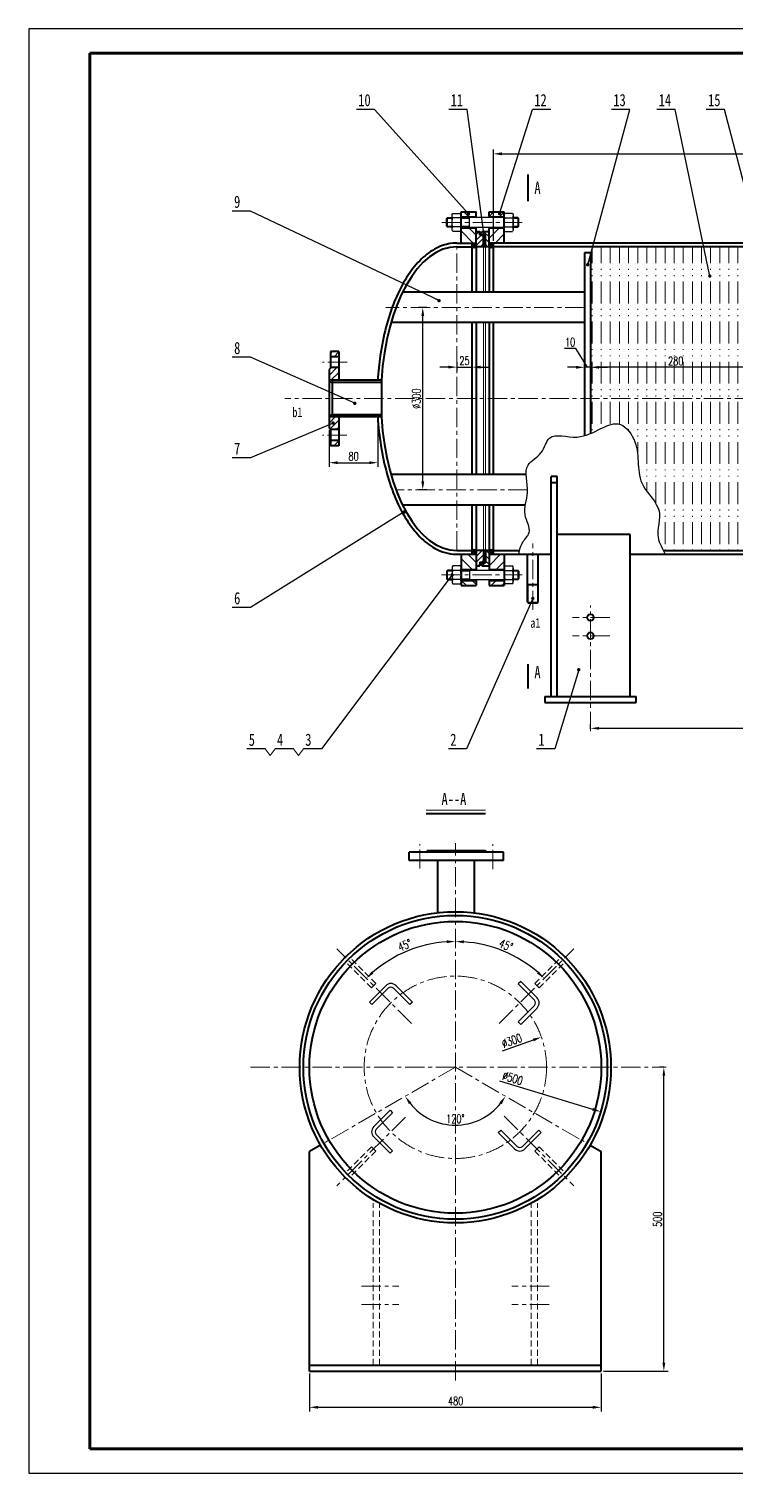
# Model space of a CAD drawing. Header units: millimetres. Extents: x 230 to 3594, y 464 to 2840.
# Drawn here: x 230 to 1390, y 464 to 2840 of the extents above; entities that cross this region are included whole.
import ezdxf
from ezdxf.enums import TextEntityAlignment as Align

# ---------------------------------------------------------------- set-up
doc = ezdxf.new("R2010")
doc.units = ezdxf.units.MM
doc.linetypes.add('CENTER', pattern=[50.8, 31.75, -6.35, 6.35, -6.35])
doc.linetypes.add('DASHED', pattern=[19.05, 12.7, -6.35])
for name, color, linetype, lineweight in [('center', 1, 'CENTER', 15), ('dash', 5, 'DASHED', 13), ('dimension', 2, 'Continuous', 15), ('fill', 4, 'Continuous', 13), ('Text', 2, 'Continuous', 15), ('thin', 3, 'Continuous', 15), ('wide', 7, 'Continuous', 40)]:
    doc.layers.add(name, color=color, linetype=linetype, lineweight=lineweight)
doc.styles.add('L-1', font='SimSun.ttf', dxfattribs={"width": 0.75})
doc.styles.get("Standard").update_dxf_attribs({"font": 'txt.shx', "width": 0.7})
doc.dimstyles.new('ISO-25', dxfattribs={"dimscale": 5.6, "dimtxt": 2.5, "dimasz": 2.5, "dimexe": 1.25, "dimexo": 0.625, "dimtad": 1, "dimdec": 3, "dimdsep": 46, "dimtxsty": 'Standard', "dimcen": 2.5, "dimazin": 2, "dimtfac": 1, "dimtdec": 3, "dimtmove": 0, "dimatfit": 3, "dimfxl": 0, "dimarcsym": 0})

# ---------------------------------------------------------------- blocks, each defined once
blk = doc.blocks.new('*D1')
at = {"layer": 'Defpoints', "color": 0}
for p in [(2093.9, 2634.3), (993.9, 2487.5), (2093.9, 2487.5)]:
    blk.add_point(p, dxfattribs=at)
at = {"layer": 'dimension', "color": 0, "lineweight": -2}
for p, q in [((993.9, 2491), (993.9, 2641.3)), ((2093.9, 2491), (2093.9, 2641.3)), ((1007.9, 2634.3), (2079.9, 2634.3))]:
    blk.add_line(p, q, dxfattribs=at)
at = {"layer": 'dimension', "color": 0}
for points in [[(1007.9, 2636.7), (1007.9, 2632), (993.9, 2634.3)], [(2079.9, 2636.7), (2079.9, 2632), (2093.9, 2634.3)]]:
    blk.add_solid(points, dxfattribs=at)
at = {"layer": 'dimension', "color": 0, "insert": (1508.7, 2644.8), "char_height": 14, "attachment_point": 5}
blk.add_mtext('1100', dxfattribs=at)
blk = doc.blocks.new('head')
at = {"layer": 'center'}
blk.add_line((250, 25), (-250, 25), dxfattribs=at)
at = {"layer": 'wide'}
for p, q in [((-256, 25), (-256, 0)), ((-250, 25), (-250, 0)), ((250, 25), (250, 0)), ((256, 25), (256, 0)), ((-175, 0), (-256, 0)), ((125, 0), (-125, 0)), ((256, 0), (175, 0))]:
    blk.add_line(p, q, dxfattribs=at)
at = {"layer": 'wide', "extrusion": (0, 0, -1)}
for start_param, end_param in [(0, 1.449902), (1.691691, 3.141593)]:
    blk.add_ellipse((0, 25), major_axis=(-250, 0), ratio=0.5, start_param=start_param, end_param=end_param, dxfattribs=at)
at = {"layer": 'wide'}
for points, knots in [([(-256, 25), (-256, 29.6), (-255.5, 34.1), (-253.7, 43.1), (-252.4, 47.6), (-248.8, 56.4), (-246.6, 60.7), (-238.8, 73.4), (-232.1, 81.4), (-215.7, 96.5), (-206, 103.6), (-184.3, 116.7), (-172.2, 122.6), (-146.1, 133.2), (-132, 137.8), (-102.3, 145.5), (-86.7, 148.6), (-57.4, 152.9), (-43.8, 154.3), (-30.2, 155.1)], [0, 0, 0, 0, 0.099665, 0.099665, 0.199331, 0.199331, 0.298996, 0.298996, 0.496751, 0.496751, 0.694506, 0.694506, 0.89226, 0.89226, 1.090015, 1.090015, 1.28777, 1.28777, 1.45135, 1.45135, 1.45135, 1.45135]), ([(30.1, 155.1), (46.1, 154.1), (61.9, 152.4), (93.2, 147.4), (108.6, 144.1), (137.8, 135.9), (151.7, 131.1), (177.3, 120.2), (189.1, 114.1), (210.1, 100.8), (219.3, 93.5), (235, 78.1), (241.3, 70), (249.2, 55.9), (251.6, 50.2), (254.9, 38.6), (255.8, 32.7), (256, 26.2), (256, 25.6), (256, 25)], [1.690243, 1.690243, 1.690243, 1.690243, 1.881034, 1.881034, 2.078789, 2.078789, 2.276543, 2.276543, 2.474298, 2.474298, 2.672053, 2.672053, 2.869807, 2.869807, 2.999233, 2.999233, 3.128659, 3.128659, 3.141593, 3.141593, 3.141593, 3.141593])]:
    blk.add_open_spline(points, degree=3, knots=knots, dxfattribs=at)
blk = doc.blocks.new('16x95')
at = {"lineweight": 25}
for p, q in [((-93.4, 7.9), (-95, 6.3)), ((-95, 6.3), (-95, -6.5)), ((-85.8, 7.9), (-93.4, 7.9)), ((-71, 7.9), (0, 7.9)), ((-57, 7.9), (-57, -8.1)), ((14.8, 7.9), (22.4, 7.9)), ((22.4, 7.9), (24, 6.3)), ((24, 6.3), (24, -6.5)), ((-93.4, -8.1), (-95, -6.5)), ((-93.4, -8.1), (-85.8, -8.1)), ((0, -8.1), (-71, -8.1)), ((22.4, -8.1), (14.8, -8.1)), ((22.4, -8.1), (24, -6.5))]:
    blk.add_line(p, q, dxfattribs=at)
at = {"lineweight": 13}
for p, q in [((-95, 6.3), (-85.8, 6.3)), ((-93.4, -8.1), (-93.4, 7.9)), ((-71, 6.3), (-57, 6.3)), ((24, 6.3), (14.8, 6.3)), ((22.4, -8.1), (22.4, 7.9)), ((-85.8, -6.5), (-95, -6.5)), ((-57, -6.5), (-71, -6.5)), ((14.8, -6.5), (24, -6.5))]:
    blk.add_line(p, q, dxfattribs=at)
for p, q in [((-85.8, 11.1), (-85.8, -11.1)), ((-72, 7.4), (-84.8, 7.4)), ((-71, -11.1), (-71, 11.1)), ((-71, -11.1), (-71, 11.1)), ((0, -11.1), (0, 11.1)), ((1, 7.4), (13.8, 7.4)), ((14.8, 11.1), (14.8, -11.1)), ((-72, -7.4), (-84.8, -7.4)), ((1, -7.4), (13.8, -7.4))]:
    blk.add_line(p, q)
for points in [[(-72, 14.8), (-84.8, 14.8)], [(1, 14.8), (13.8, 14.8)], [(-84.8, -14.8), (-72, -14.8)], [(13.8, -14.8), (1, -14.8)]]:
    blk.add_lwpolyline(points)
for centre, radius, start, end in [((-78.6, 11.1), 7.18, 149.0201, 210.9799), ((-58.6, 0), 27.2, 164.2217, 195.7782), ((-78.2, 11.1), 7.16, 328.9298, 31.0683), ((-98.2, 0), 27.2, 344.2218, 15.7783), ((7.2, 11.1), 7.16, 148.9317, 211.0702), ((27.2, 0), 27.2, 164.2217, 195.7782), ((7.6, 11.1), 7.18, 329.0201, 30.9799), ((-12.4, 0), 27.2, 344.2218, 15.7783), ((-78.6, -11.1), 7.18, 149.0201, 210.9799), ((-78.2, -11.1), 7.18, 329.0212, 30.9788), ((7.2, -11.1), 7.18, 149.0212, 210.9788), ((7.6, -11.1), 7.18, 329.0201, 30.9799)]:
    blk.add_arc(centre, radius, start, end)
blk = doc.blocks.new('*D7')
at = {"layer": 'Defpoints', "color": 0}
for p in [(933.9, 2295.3), (958.9, 2295.3), (958.9, 2283.4)]:
    blk.add_point(p, dxfattribs=at)
at = {"layer": 'dimension', "color": 0, "lineweight": -2}
for p, q in [((919.9, 2283.4), (905.9, 2283.4)), ((933.9, 2291.8), (933.9, 2276.4)), ((933.9, 2283.4), (958.9, 2283.4)), ((958.9, 2291.8), (958.9, 2276.4)), ((972.9, 2283.4), (986.9, 2283.4))]:
    blk.add_line(p, q, dxfattribs=at)
at = {"layer": 'dimension', "color": 0}
for points in [[(919.9, 2285.8), (919.9, 2281.1), (933.9, 2283.4)], [(972.9, 2285.8), (972.9, 2281.1), (958.9, 2283.4)]]:
    blk.add_solid(points, dxfattribs=at)
at = {"layer": 'dimension', "color": 0, "insert": (946.4, 2293.9), "char_height": 14, "attachment_point": 5}
blk.add_mtext('25', dxfattribs=at)
blk = doc.blocks.new('*D9')
at = {"layer": 'Defpoints', "color": 0}
for p in [(1933.9, 1689.2), (1153.9, 1684.7), (1933.9, 1684.7)]:
    blk.add_point(p, dxfattribs=at)
at = {"layer": 'dimension', "color": 0, "lineweight": -2}
for p, q in [((1153.9, 1688.2), (1153.9, 1696.2)), ((1167.9, 1689.2), (1919.9, 1689.2)), ((1933.9, 1688.2), (1933.9, 1696.2))]:
    blk.add_line(p, q, dxfattribs=at)
at = {"layer": 'dimension', "color": 0}
for points in [[(1167.9, 1691.5), (1167.9, 1686.8), (1153.9, 1689.2)], [(1919.9, 1691.5), (1919.9, 1686.8), (1933.9, 1689.2)]]:
    blk.add_solid(points, dxfattribs=at)
at = {"layer": 'dimension', "color": 0, "insert": (1539.9, 1699.7), "char_height": 14, "attachment_point": 5}
blk.add_mtext('780', dxfattribs=at)
blk = doc.blocks.new('*D16')
at = {"layer": 'Defpoints', "color": 0}
for p in [(1153.9, 2283.1), (1153.9, 2283.1), (1433.9, 2283.1)]:
    blk.add_point(p, dxfattribs=at)
at = {"layer": 'dimension', "color": 0, "lineweight": -2}
for p, q in [((1153.9, 2286.6), (1153.9, 2290.1)), ((1419.9, 2283.1), (1167.9, 2283.1)), ((1433.9, 2286.6), (1433.9, 2290.1))]:
    blk.add_line(p, q, dxfattribs=at)
at = {"layer": 'dimension', "color": 0}
for points in [[(1167.9, 2285.4), (1167.9, 2280.8), (1153.9, 2283.1)], [(1419.9, 2285.4), (1419.9, 2280.8), (1433.9, 2283.1)]]:
    blk.add_solid(points, dxfattribs=at)
at = {"layer": 'dimension', "color": 0, "insert": (1293.9, 2293.6), "char_height": 14, "attachment_point": 5}
blk.add_mtext('280', dxfattribs=at)
blk = doc.blocks.new('*D17')
at = {"layer": 'Defpoints', "color": 0}
for p in [(1143.9, 2283.1), (1143.9, 2283.1), (1153.9, 2283.1)]:
    blk.add_point(p, dxfattribs=at)
at = {"layer": 'dimension', "color": 0, "lineweight": -2}
for p, q in [((1129.4, 2314.1), (1110.9, 2314.1)), ((1148.9, 2283.1), (1129.4, 2314.1)), ((1129.9, 2283.1), (1115.9, 2283.1)), ((1143.9, 2286.6), (1143.9, 2290.1)), ((1153.9, 2283.1), (1143.9, 2283.1)), ((1153.9, 2283.1), (1143.9, 2283.1)), ((1153.9, 2286.6), (1153.9, 2290.1)), ((1167.9, 2283.1), (1181.9, 2283.1))]:
    blk.add_line(p, q, dxfattribs=at)
at = {"layer": 'dimension', "color": 0}
for points in [[(1129.9, 2285.4), (1129.9, 2280.8), (1143.9, 2283.1)], [(1167.9, 2285.4), (1167.9, 2280.8), (1153.9, 2283.1)]]:
    blk.add_solid(points, dxfattribs=at)
at = {"layer": 'dimension', "color": 0, "insert": (1120.2, 2324.6), "char_height": 14, "attachment_point": 5}
blk.add_mtext('10', dxfattribs=at)
blk = doc.blocks.new('*D20')
at = {"layer": 'Defpoints', "color": 0}
for p in [(877.8, 2381.5), (888, 2381.5), (888, 2081.5)]:
    blk.add_point(p, dxfattribs=at)
at = {"layer": 'dimension', "color": 0, "lineweight": -2}
for p, q in [((884.5, 2381.5), (870.8, 2381.5)), ((877.8, 2095.5), (877.8, 2367.5)), ((884.5, 2081.5), (870.8, 2081.5))]:
    blk.add_line(p, q, dxfattribs=at)
at = {"layer": 'dimension', "color": 0}
for points in [[(875.5, 2367.5), (880.2, 2367.5), (877.8, 2381.5)], [(875.5, 2095.5), (880.2, 2095.5), (877.8, 2081.5)]]:
    blk.add_solid(points, dxfattribs=at)
at = {"layer": 'dimension', "color": 0, "insert": (867.3, 2231.5), "char_height": 14, "attachment_point": 5, "rotation": 90}
blk.add_mtext('%%c300', dxfattribs=at)
blk = doc.blocks.new('50x6')
for p, q in [((-46.5, 3.5), (-46.5, -2.5)), ((-46.5, 3.5), (-8.5, 3.5)), ((-46.5, -2.5), (-8.5, -2.5)), ((-2.5, -46.5), (-2.5, -8.5)), ((3.5, -8.5), (3.5, -46.5)), ((3.5, -46.5), (-2.5, -46.5))]:
    blk.add_line(p, q)
for radius in [12, 6]:
    blk.add_arc((-8.5, -8.5), radius, 0, 90)
blk = doc.blocks.new('*D24')
at = {"layer": 'Defpoints', "color": 0}
for p in [(931.4, 1500.3), (877.8, 1331.4), (736.5, 1326.3), (859.3, 1203.5), (931.4, 616.3)]:
    blk.add_point(p, dxfattribs=at)
at = {"layer": 'dimension', "color": 0, "lineweight": -2}
blk.add_arc((931.4, 1131.5), 207, 93.8749, 131.1251, dxfattribs=at)
at = {"layer": 'dimension', "color": 0}
for points in [[(917.3, 1340.4), (917.5, 1335.7), (931.4, 1338.5)], [(796.8, 1285.7), (793.6, 1289.1), (785, 1277.9)]]:
    blk.add_solid(points, dxfattribs=at)
at = {"layer": 'dimension', "color": 0, "insert": (848.2, 1332.4), "char_height": 14, "attachment_point": 5, "rotation": 22.5}
blk.add_mtext('45°', dxfattribs=at)
blk = doc.blocks.new('*D25')
at = {"layer": 'Defpoints', "color": 0}
for p in [(931.4, 1500.3), (1034.8, 1310.6), (1126.3, 1326.3), (1003.5, 1203.5), (931.4, 616.3)]:
    blk.add_point(p, dxfattribs=at)
at = {"layer": 'dimension', "color": 0, "lineweight": -2}
blk.add_arc((931.4, 1131.5), 206.8, 48.8787, 86.1213, dxfattribs=at)
at = {"layer": 'dimension', "color": 0}
for points in [[(945.3, 1335.5), (945.5, 1340.2), (931.4, 1338.3)], [(1069, 1289), (1065.8, 1285.6), (1077.7, 1277.7)]]:
    blk.add_solid(points, dxfattribs=at)
at = {"layer": 'dimension', "color": 0, "insert": (1014.6, 1332.3), "char_height": 14, "attachment_point": 5, "rotation": 337.5}
blk.add_mtext('45°', dxfattribs=at)
blk = doc.blocks.new('*D26')
at = {"layer": 'Defpoints', "color": 0}
for p in [(1274.4, 1131.5), (1278.3, 1131.5), (1171.4, 631.5)]:
    blk.add_point(p, dxfattribs=at)
at = {"layer": 'dimension', "color": 0, "lineweight": -2}
for p, q in [((1274.8, 1131.5), (1267.4, 1131.5)), ((1274.4, 645.5), (1274.4, 1117.5)), ((1174.9, 631.5), (1281.4, 631.5))]:
    blk.add_line(p, q, dxfattribs=at)
at = {"layer": 'dimension', "color": 0}
for points in [[(1272.1, 1117.5), (1276.7, 1117.5), (1274.4, 1131.5)], [(1272.1, 645.5), (1276.7, 645.5), (1274.4, 631.5)]]:
    blk.add_solid(points, dxfattribs=at)
at = {"layer": 'dimension', "color": 0, "insert": (1263.9, 881.5), "char_height": 14, "attachment_point": 5, "rotation": 90}
blk.add_mtext('500', dxfattribs=at)
blk = doc.blocks.new('*D27')
at = {"layer": 'Defpoints', "color": 0}
for p in [(691.4, 631.5), (1171.4, 631.5), (1171.4, 572.1)]:
    blk.add_point(p, dxfattribs=at)
at = {"layer": 'dimension', "color": 0, "lineweight": -2}
for p, q in [((691.4, 628), (691.4, 565.1)), ((1171.4, 628), (1171.4, 565.1)), ((705.4, 572.1), (1157.4, 572.1))]:
    blk.add_line(p, q, dxfattribs=at)
at = {"layer": 'dimension', "color": 0}
for points in [[(705.4, 574.5), (705.4, 569.8), (691.4, 572.1)], [(1157.4, 574.5), (1157.4, 569.8), (1171.4, 572.1)]]:
    blk.add_solid(points, dxfattribs=at)
at = {"layer": 'dimension', "color": 0, "insert": (931.8, 582.6), "char_height": 14, "attachment_point": 5}
blk.add_mtext('480', dxfattribs=at)
blk = doc.blocks.new('*D28')
at = {"layer": 'Defpoints', "color": 0}
for p in [(931.4, 1131.5), (931.4, 1131.5), (898.8, 1042), (717.5, 1007.9), (1143.2, 1009.2)]:
    blk.add_point(p, dxfattribs=at)
at = {"layer": 'dimension', "color": 0, "lineweight": -2}
blk.add_arc((931.4, 1131.5), 95.2, 218.4337, 321.5663, dxfattribs=at)
at = {"layer": 'dimension', "color": 0}
for points in [[(854.9, 1071), (858.8, 1073.6), (849, 1083.9)], [(1004, 1073.6), (1007.9, 1071), (1013.8, 1083.9)]]:
    blk.add_solid(points, dxfattribs=at)
at = {"layer": 'dimension', "color": 0, "insert": (931.4, 1046.8), "char_height": 14, "attachment_point": 5}
blk.add_mtext('120°', dxfattribs=at)
blk = doc.blocks.new('*D29')
at = {"layer": 'Defpoints', "color": 0}
for p in [(1072.9, 1181.1), (789.9, 1081.8)]:
    blk.add_point(p, dxfattribs=at)
at = {"layer": 'dimension', "color": 0, "lineweight": -2}
blk.add_line((1009.1, 1158.7), (1059.7, 1176.5), dxfattribs=at)
at = {"layer": 'dimension', "color": 0}
blk.add_solid([(1059, 1178.7), (1060.5, 1174.3), (1072.9, 1181.1)], dxfattribs=at)
at = {"layer": 'dimension', "color": 0, "insert": (1024.3, 1175.2), "char_height": 14, "attachment_point": 5, "rotation": 19.3445}
blk.add_mtext('∅300', dxfattribs=at)
blk = doc.blocks.new('*D30')
at = {"layer": 'Defpoints', "color": 0}
for p in [(692.3, 1204.6), (1170.5, 1058.4)]:
    blk.add_point(p, dxfattribs=at)
at = {"layer": 'dimension', "color": 0, "lineweight": -2}
blk.add_line((1003.8, 1109.3), (1157.1, 1062.4), dxfattribs=at)
at = {"layer": 'dimension', "color": 0}
blk.add_solid([(1157.8, 1064.7), (1156.4, 1060.2), (1170.5, 1058.4)], dxfattribs=at)
at = {"layer": 'dimension', "color": 0, "insert": (1025.8, 1113.6), "char_height": 14, "attachment_point": 5, "rotation": 342.9976}
blk.add_mtext('∅500', dxfattribs=at)
blk = doc.blocks.new('A1-H')
at = {"lineweight": 60}
for p, q in [((0, 0), (0, -574)), ((806, 0), (0, 0)), ((0, -574), (806, -574))]:
    blk.add_line(p, q, dxfattribs=at)
blk.add_lwpolyline([(-25, -584), (816, -584), (816, 10), (-25, 10)], close=True)
at = {"style": 'L-1', "oblique": 3, "width": 0.75}
for tag, p in [('001', (728.97, -531.34)), ('NAME', (780.95, -546.3)), ('DRAWINGNO.', (781.74, -565.21))]:
    blk.add_attdef(tag, text='', height=5, dxfattribs=at).set_placement(p, align=Align.MIDDLE)
at = {"style": 'L-1', "width": 0.75}
for tag, p in [('002', (738.44, -560.75)), ('1:X', (750.28, -560.75)), ('003', (726.17, -570.08)), ('004', (750.44, -570.08))]:
    blk.add_attdef(tag, text='', height=3.5, dxfattribs=at).set_placement(p, align=Align.MIDDLE)
blk = doc.blocks.new('*D36')
at = {"layer": 'Defpoints', "color": 0}
for p in [(803.8, 2201.4), (723.8, 2183.5), (803.8, 2126.2)]:
    blk.add_point(p, dxfattribs=at)
at = {"layer": 'dimension', "color": 0, "lineweight": -2}
for p, q in [((803.8, 2197.9), (803.8, 2119.2)), ((723.8, 2180), (723.8, 2119.2)), ((737.8, 2126.2), (789.8, 2126.2))]:
    blk.add_line(p, q, dxfattribs=at)
at = {"layer": 'dimension', "color": 0}
for points in [[(737.8, 2128.5), (737.8, 2123.8), (723.8, 2126.2)], [(789.8, 2128.5), (789.8, 2123.8), (803.8, 2126.2)]]:
    blk.add_solid(points, dxfattribs=at)
at = {"layer": 'dimension', "color": 0, "insert": (764.1, 2136.7), "char_height": 14, "attachment_point": 5}
blk.add_mtext('80', dxfattribs=at)

msp = doc.modelspace()

# ---------------------------------------------------------------- hatches: boundary and pattern name
at = {"layer": 'fill'}
h = msp.add_hatch(dxfattribs=at)
h.set_pattern_fill('ANSI31', color=256, scale=4, angle=90, style=0)
h.paths.add_polyline_path([(965.8668, 2539.0395), (940.8668, 2539.0395), (940.8668, 2532.5374, -0.000696588), (940.8668, 2532.5174), (940.8668, 2530.5395), (965.8668, 2530.5395)])
h.paths.add_polyline_path([(965.8668, 2512.5395), (940.8668, 2512.5395), (940.8668, 2510.5694, -0.014974976), (940.8668, 2510.1406), (940.8668, 2487.5395), (965.8668, 2487.5395)])
h = msp.add_hatch(dxfattribs=at)
h.set_pattern_fill('ANSI31', color=256, scale=4, style=0)
h.paths.add_polyline_path([(1011.8668, 2539.0395), (986.8668, 2539.0395), (986.8668, 2530.5395), (1011.8668, 2530.5395), (1011.8668, 2532.5174, -0.000696588), (1011.8668, 2532.5374)])
h.paths.add_polyline_path([(1011.8668, 2510.1406, -0.014974976), (1011.8668, 2510.5694), (1011.8668, 2512.5395), (986.8668, 2512.5395), (986.8668, 2487.5395), (1011.8668, 2487.5395)])
h = msp.add_hatch(dxfattribs=at)
h.set_pattern_fill('ANSI31', color=256, scale=2, style=0)
h.paths.add_polyline_path([(965.8668, 2481.5395), (977.8668, 2481.5395), (977.8668, 2500.5395), (971.8668, 2500.5395), (971.8668, 2506.5395), (965.8668, 2506.5395)])
h = msp.add_hatch(dxfattribs=at)
h.set_pattern_fill('ANSI31', color=256, scale=2, angle=90, style=0)
h.paths.add_polyline_path([(980.8668, 2501.5395), (980.8668, 2481.5395), (986.8668, 2481.5395), (986.8668, 2506.5395), (974.8668, 2506.5395), (974.8668, 2501.5395)])
h = msp.add_hatch(dxfattribs=at)
h.set_pattern_fill('ANSI37', color=256, scale=0.7, style=0)
h.paths.add_polyline_path([(980.8668, 2501.5395), (977.8668, 2501.5395), (977.8668, 2481.5395), (980.8668, 2481.5395)])
h = msp.add_hatch(dxfattribs=at)
h.set_pattern_fill('ANSI37', color=256, scale=0.5, style=0)
h.paths.add_polyline_path([(965.8668, 2487.5395), (958.8668, 2487.5395), (958.8668, 2481.5395, 0.305368812), (965.8668, 2481.5395)])
h = msp.add_hatch(dxfattribs=at)
h.set_pattern_fill('ANSI37', color=256, scale=0.5, style=0)
h.paths.add_polyline_path([(993.8668, 2487.5395), (986.8668, 2487.5395), (986.8668, 2481.5395, 0.305368812), (993.8668, 2481.5395)])
h = msp.add_hatch(dxfattribs=at)
h.set_pattern_fill('ACAD_ISO12W100', color=256, scale=3, angle=-90, style=0)
h.set_pattern_definition([(270, (151.317, 642.195), (15, -2e-15), [36, -9, 1.5, -9, 1.5, -9])])
h.paths.add_polyline_path([(1433.8668, 2231.5395), (1433.8668, 2481.5395), (1153.8668, 2481.5395), (1153.8668, 2461.5395), (1153.8668, 2231.5395)])
edge = h.paths.add_edge_path()
edge.add_line((1153.8668, 2231.5395), (1153.8668, 2174.2545))
edge.add_spline(control_points=[(1153.8668, 2174.2545), (1172.4562, 2182.112), (1200.294, 2202.9985), (1239.9258, 2148.3298), (1223.1417, 2096.3533), (1277.7514, 2048.1357), (1258.3475, 2009.6967), (1270.222, 1988.6439), (1273.8563, 1981.5395)], knot_values=[283.096136505, 283.096136505, 283.096136505, 283.096136505, 336.924991055, 374.790320088, 449.57305676, 493.339565578, 537.509288644, 560.463478647, 560.463478647, 560.463478647, 560.463478647], degree=3, periodic=0)
edge.add_line((1273.8563, 1981.5395), (1433.8668, 1981.5395))
edge.add_line((1433.8668, 1981.5395), (1433.8668, 2231.5395))
edge.add_line((1433.8668, 2231.5395), (1153.8668, 2231.5395))
h = msp.add_hatch(dxfattribs=at)
h.set_pattern_fill('ANSI31', color=256, scale=2.5, style=0)
h.set_pattern_definition([(45, (151.317, 642.1954), (-5.61266, 5.61266), [])])
h.paths.add_polyline_path([(739.7966, 2309.0395), (725.7966, 2309.0395), (725.7966, 2300.5395), (739.7966, 2300.5395)])
h.paths.add_polyline_path([(739.7966, 2282.5395), (725.7966, 2282.5395), (725.7966, 2281.5395), (723.7966, 2279.5395), (723.7966, 2261.6895), (739.7966, 2261.6895)])
h.paths.add_polyline_path([(739.7966, 2201.3895), (723.7966, 2201.3895), (723.7966, 2183.5395), (725.7966, 2181.5395), (725.7966, 2180.5395), (739.7966, 2180.5395)])
h.paths.add_polyline_path([(739.7966, 2162.5395), (725.7966, 2162.5395), (725.7966, 2154.0395), (739.7966, 2154.0395)])
h = msp.add_hatch(dxfattribs=at)
h.set_pattern_fill('ANSI31', color=256, scale=4, angle=90, style=0)
h.paths.add_polyline_path([(965.8668, 1950.5395), (965.8668, 1975.5395), (940.8668, 1975.5395), (940.8668, 1952.9384, -0.014974976), (940.8668, 1952.5096), (940.8668, 1950.5395)])
h.paths.add_polyline_path([(965.8668, 1924.0395), (965.8668, 1932.5395), (940.8668, 1932.5395), (940.8668, 1930.5615, -0.000696588), (940.8668, 1930.5415), (940.8668, 1924.0395)])
h = msp.add_hatch(dxfattribs=at)
h.set_pattern_fill('ANSI37', color=256, scale=0.5, style=0)
h.paths.add_polyline_path([(965.8668, 1981.5395, 0.305368812), (958.8668, 1981.5395), (958.8668, 1975.5395), (965.8668, 1975.5395)])
h = msp.add_hatch(dxfattribs=at)
h.set_pattern_fill('ANSI31', color=256, scale=2, style=0)
h.paths.add_polyline_path([(977.8668, 1981.5395), (965.8668, 1981.5395), (965.8668, 1956.5395), (971.8668, 1956.5395), (971.8668, 1962.5395), (977.8668, 1962.5395)])
h = msp.add_hatch(dxfattribs=at)
h.set_pattern_fill('ANSI31', color=256, scale=2, angle=90, style=0)
h.paths.add_polyline_path([(986.8668, 1981.5395), (980.8668, 1981.5395), (980.8668, 1961.5395), (974.8668, 1961.5395), (974.8668, 1956.5395), (986.8668, 1956.5395)])
h = msp.add_hatch(dxfattribs=at)
h.set_pattern_fill('ANSI37', color=256, scale=0.7, style=0)
h.paths.add_polyline_path([(980.8668, 1981.5395), (977.8668, 1981.5395), (977.8668, 1961.5395), (980.8668, 1961.5395)])
h = msp.add_hatch(dxfattribs=at)
h.set_pattern_fill('ANSI37', color=256, scale=0.5, style=0)
h.paths.add_polyline_path([(993.8668, 1975.5395), (993.8668, 1981.5395, 0.305368812), (986.8668, 1981.5395), (986.8668, 1975.5395)])
h = msp.add_hatch(dxfattribs=at)
h.set_pattern_fill('ANSI31', color=256, scale=4, style=0)
h.paths.add_polyline_path([(1011.8668, 1950.5395), (1011.8668, 1952.5096, -0.014974976), (1011.8668, 1952.9384), (1011.8668, 1975.5395), (986.8668, 1975.5395), (986.8668, 1950.5395)])
h.paths.add_polyline_path([(1011.8668, 1924.0395), (1011.8668, 1930.5415, -0.000696588), (1011.8668, 1930.5615), (1011.8668, 1932.5395), (986.8668, 1932.5395), (986.8668, 1924.0395)])

# ---------------------------------------------------------------- linework, layer by layer
for p, q in [((798.6088, 2707.4402), (768.6088, 2707.4402)), ((950.6651, 2707.4402), (920.6651, 2707.4402)), ((1088.2365, 2707.4402), (1058.2365, 2707.4402)), ((1218.2094, 2707.4402), (1188.2094, 2707.4402)), ((1292.7608, 2707.4402), (1262.7608, 2707.4402)), ((1374.0686, 2707.4402), (1344.0686, 2707.4402)), ((594.3872, 2540.1348), (564.3872, 2540.1348)), ((594.3872, 2299.5499), (564.3872, 2299.5499)), ((594.3872, 2133.9095), (564.3872, 2133.9095)), ((594.3872, 1888.0426), (564.3872, 1888.0426)), ((618.5343, 1655.1819), (588.5343, 1655.1819)), ((664.9848, 1655.1819), (634.9848, 1655.1819)), ((711.4353, 1655.1819), (681.4353, 1655.1819)), ((949.9798, 1655.1819), (919.9798, 1655.1819)), ((1094.8181, 1655.1819), (1064.8181, 1655.1819))]:
    msp.add_line(p, q)
msp.add_open_spline([(1036.1858, 1975.5395), (1037.1107, 1982.831), (1040.0233, 1995.7078), (1059.6489, 2013.492), (1039.0662, 2043.3462), (1056.6109, 2078.2365), (1039.5122, 2122.6192), (1075.9252, 2138.8399), (1084.5213, 2179.8208), (1145.4094, 2154.4591), (1195.4703, 2209.6524), (1239.9258, 2148.3298), (1223.1417, 2096.3533), (1277.7514, 2048.1357), (1257.2132, 2007.4497), (1272.7359, 1984.5982), (1276.7615, 1975.5395)], degree=3, knots=[8.148958111, 8.148958111, 8.148958111, 8.148958111, 29.799421794, 47.642845842, 78.051586738, 114.564897373, 159.921539378, 189.679033042, 217.403885859, 262.833477167, 336.924991055, 374.790320088, 449.57305676, 493.339565578, 537.509288644, 566.945931463, 566.945931463, 566.945931463, 566.945931463])
at = {"layer": 'center'}
for p, q in [((909.1732, 2521.5395), (1041.5819, 2521.5395)), ((1143.8668, 2381.5395), (816.9875, 2381.5395)), ((753.6708, 2291.5395), (712.6166, 2291.5395)), ((2388.01, 2231.5395), (650.795, 2231.5395)), ((752.9852, 2171.5395), (712.6166, 2171.5395)), ((1050.2321, 2081.5395), (833.8668, 2081.5395)), ((1058.8668, 1883.8673), (1058.8668, 1993.4077)), ((908.832, 1941.5395), (1041.2407, 1941.5395)), ((1153.8668, 1684.7307), (1153.8668, 1891.1321)), ((1185.6423, 1871.5395), (1124.2641, 1871.5395)), ((1185.6423, 1841.5395), (1124.2641, 1841.5395)), ((872.8666, 1458.2802), (872.8666, 1498.6488)), ((931.4021, 616.3466), (931.4021, 1500.2847)), ((992.8666, 1457.5946), (992.8666, 1498.6488)), ((859.334, 1203.526), (736.523, 1326.337)), ((1003.4703, 1203.526), (1126.2812, 1326.337)), ((594.6849, 1131.4579), (1278.2713, 1131.4579)), ((931.4021, 1131.4579), (717.4585, 1007.9374)), ((931.4021, 1131.4579), (1143.1649, 1009.1966)), ((849.3868, 1049.4425), (736.523, 936.5787)), ((1011.8801, 1050.9799), (1126.2812, 936.5787)), ((777.067, 771.4579), (838.4451, 771.4579)), ((1085.7373, 771.4579), (1024.3591, 771.4579)), ((777.067, 741.4579), (838.4451, 741.4579)), ((1085.7373, 741.4579), (1024.3591, 741.4579))]:
    msp.add_line(p, q, dxfattribs=at)
msp.add_circle((931.4021, 1131.4579), 150, dxfattribs=at)
at = {"layer": 'dash', "ltscale": 0.8}
for p, q in [((800.6219, 1269.3091), (758.1955, 1311.7356)), ((1062.1824, 1269.3091), (1104.6088, 1311.7356)), ((793.5508, 1262.2381), (751.1244, 1304.6645)), ((1069.2534, 1262.2381), (1111.6798, 1304.6645)), ((793.5508, 1262.2381), (800.6219, 1269.3091)), ((1062.1824, 1269.3091), (1069.2534, 1262.2381)), ((793.5508, 1000.6776), (751.1244, 958.2512)), ((800.6219, 993.6066), (793.5508, 1000.6776)), ((1069.2534, 1000.6776), (1062.1824, 993.6066)), ((1069.2534, 1000.6776), (1111.6798, 958.2512)), ((800.6219, 993.6066), (758.1955, 951.1802)), ((1062.1824, 993.6066), (1104.6088, 951.1802)), ((796.4021, 641.4579), (796.4021, 908.0502)), ((806.4021, 641.4579), (806.4021, 908.0502)), ((1056.4021, 641.4579), (1056.4021, 908.0502)), ((1066.4021, 641.4579), (1066.4021, 908.0502))]:
    msp.add_line(p, q, dxfattribs=at)
at = {"layer": 'dimension'}
for p, q in [((618.5343, 1655.1819), (626.7596, 1644.256)), ((626.7596, 1644.256), (634.9848, 1655.1819)), ((664.9848, 1655.1819), (673.2101, 1644.256)), ((673.2101, 1644.256), (681.4353, 1655.1819))]:
    msp.add_line(p, q, dxfattribs=at)
at = {"layer": 'thin'}
for p, q in [((977.8668, 2481.5395), (977.8668, 2406.5395)), ((980.8668, 2406.5395), (980.8668, 2481.5395)), ((977.8668, 2356.5395), (977.8668, 2106.5395)), ((980.8668, 2106.5395), (980.8668, 2356.5395)), ((977.8668, 2056.5395), (977.8668, 1981.5395)), ((980.8668, 1981.5395), (980.8668, 2056.5395)), ((1051.2668, 1895.5395), (1051.2668, 1925.5395)), ((1066.4668, 1895.5395), (1066.4668, 1925.5395)), ((1050.2668, 1896.5395), (1067.4668, 1896.5395)), ((883.3146, 1554.2951), (981.0466, 1554.2951))]:
    msp.add_line(p, q, dxfattribs=at)
at = {"layer": 'wide'}
for p, q in [((1051.3452, 2556.3995), (1051.3452, 2600.2523)), ((940.8668, 2487.5395), (940.8668, 2539.0395)), ((940.8668, 2539.0395), (965.8668, 2539.0395)), ((940.8668, 2530.5395), (965.8668, 2530.5395)), ((965.8668, 2529.5395), (965.8668, 2539.0395)), ((986.8668, 2529.5395), (986.8668, 2539.0395)), ((986.8668, 2539.0395), (1011.8668, 2539.0395)), ((986.8668, 2530.5395), (1011.8668, 2530.5395)), ((1011.8668, 2487.5395), (1011.8668, 2539.0395)), ((940.8668, 2512.5395), (965.8668, 2512.5395)), ((965.8668, 2481.5395), (965.8668, 2513.5395)), ((965.8668, 2506.5395), (971.8668, 2506.5395)), ((971.8668, 2500.5395), (971.8668, 2506.5395)), ((971.8668, 2500.5395), (977.8668, 2500.5395)), ((974.8668, 2501.5395), (974.8668, 2506.5395)), ((974.8668, 2506.5395), (986.8668, 2506.5395)), ((974.8668, 2501.5395), (980.8668, 2501.5395)), ((977.8668, 2481.5395), (977.8668, 2501.5395)), ((980.8668, 2481.5395), (980.8668, 2501.5395)), ((986.8668, 2481.5395), (986.8668, 2513.5395)), ((986.8668, 2512.5395), (1011.8668, 2512.5395)), ((940.8668, 2487.5395), (965.8668, 2487.5395)), ((986.8668, 2481.5395), (965.8668, 2481.5395)), ((965.8668, 2481.5395), (965.8668, 2406.5395)), ((1513.7167, 2487.5395), (986.8668, 2487.5395)), ((986.8668, 2481.5395), (986.8668, 2406.5395)), ((993.8668, 2487.5395), (993.8668, 2406.5395)), ((2093.8668, 2481.5395), (993.8668, 2481.5395)), ((1143.8668, 2471.5395), (1143.8668, 2170.6421)), ((1153.8668, 2471.5395), (1143.8668, 2471.5395)), ((1153.8668, 2471.5395), (1153.8668, 2174.2545)), ((1143.8668, 2406.5395), (844.5989, 2406.5395)), ((1143.8668, 2356.5395), (825.6136, 2356.5395)), ((965.8668, 2356.5395), (965.8668, 2106.5395)), ((986.8668, 2356.5395), (986.8668, 2106.5395)), ((993.8668, 2356.5395), (993.8668, 2106.5395)), ((725.7966, 2309.0395), (725.7966, 2281.5395)), ((739.7966, 2309.0395), (725.7966, 2309.0395)), ((739.7966, 2309.0395), (739.7966, 2261.6895)), ((725.7966, 2281.5395), (723.7966, 2279.5395)), ((739.7966, 2300.5395), (725.7966, 2300.5395)), ((739.7966, 2282.5395), (725.7966, 2282.5395)), ((723.7966, 2279.5395), (723.7966, 2183.5395)), ((809.8075, 2261.6895), (723.7966, 2261.6895)), ((728.7966, 2261.6895), (728.7966, 2201.3895)), ((809.8075, 2258.1895), (728.7966, 2258.1895)), ((809.8075, 2261.6895), (809.8075, 2201.3895)), ((809.8075, 2201.3895), (723.7966, 2201.3895)), ((809.8075, 2204.8895), (728.7966, 2204.8895)), ((739.7966, 2201.3895), (739.7966, 2154.0395)), ((725.7966, 2181.5395), (723.7966, 2183.5395)), ((725.7966, 2181.5395), (725.7966, 2154.0395)), ((739.7966, 2180.5395), (725.7966, 2180.5395)), ((739.7966, 2162.5395), (725.7966, 2162.5395)), ((739.7966, 2154.0395), (725.7966, 2154.0395)), ((1047.9368, 2106.5395), (825.6136, 2106.5395)), ((1088.8668, 1741.5395), (1088.8668, 2103.5395)), ((1098.8668, 2103.5395), (1088.8668, 2103.5395)), ((1098.8668, 2092.9754), (1088.8668, 2092.9754)), ((1098.8668, 1741.5395), (1098.8668, 2103.5395)), ((1046.6366, 2056.5395), (844.5989, 2056.5395)), ((965.8668, 2056.5395), (965.8668, 1981.5395)), ((986.8668, 2056.5395), (986.8668, 1949.5395)), ((993.8668, 2056.5395), (993.8668, 1975.5395)), ((1218.8668, 2008.1318), (1098.8668, 2008.1318)), ((1218.8668, 1741.5395), (1218.8668, 2008.1318)), ((940.8668, 1975.5395), (940.8668, 1924.0395)), ((940.8668, 1975.5395), (965.8668, 1975.5395)), ((965.8668, 1981.5395), (965.8668, 1949.5395)), ((986.8668, 1981.5395), (965.8668, 1981.5395)), ((977.8668, 1981.5395), (977.8668, 1961.5395)), ((980.8668, 1981.5395), (980.8668, 1961.5395)), ((986.8668, 1975.5395), (1088.8668, 1975.5395)), ((993.8668, 1981.5395), (1037.1484, 1981.5395)), ((1011.8668, 1975.5395), (1011.8668, 1924.0395)), ((1050.2668, 1896.5395), (1050.2668, 1975.5395)), ((1067.4668, 1896.5395), (1067.4668, 1975.5395)), ((1218.8668, 1975.5395), (2020.2668, 1975.5395)), ((1273.8563, 1981.5395), (2093.8668, 1981.5395)), ((940.8668, 1950.5395), (965.8668, 1950.5395)), ((965.8668, 1956.5395), (971.8668, 1956.5395)), ((971.8668, 1962.5395), (977.8668, 1962.5395)), ((971.8668, 1962.5395), (971.8668, 1956.5395)), ((974.8668, 1961.5395), (980.8668, 1961.5395)), ((974.8668, 1961.5395), (974.8668, 1956.5395)), ((974.8668, 1956.5395), (986.8668, 1956.5395)), ((986.8668, 1950.5395), (1011.8668, 1950.5395)), ((940.8668, 1932.5395), (965.8668, 1932.5395)), ((965.8668, 1933.5395), (965.8668, 1924.0395)), ((986.8668, 1933.5395), (986.8668, 1924.0395)), ((986.8668, 1932.5395), (1011.8668, 1932.5395)), ((1050.2668, 1925.5395), (1067.4668, 1925.5395)), ((940.8668, 1924.0395), (965.8668, 1924.0395)), ((986.8668, 1924.0395), (1011.8668, 1924.0395)), ((1050.2668, 1896.5395), (1051.2668, 1895.5395)), ((1051.2668, 1895.5395), (1066.4668, 1895.5395)), ((1066.4668, 1895.5395), (1067.4668, 1896.5395)), ((1051.3452, 1754.6146), (1051.3452, 1794.8085)), ((1078.8668, 1741.5395), (1228.8668, 1741.5395)), ((1078.8668, 1741.5395), (1078.8668, 1731.5395)), ((1228.8668, 1731.5395), (1228.8668, 1741.5395)), ((1078.8668, 1731.5395), (1228.8668, 1731.5395)), ((883.3146, 1549.2951), (981.0466, 1549.2951)), ((855.3666, 1471.4688), (855.3666, 1485.4688)), ((882.8666, 1485.4688), (855.3666, 1485.4688)), ((882.8666, 1485.4688), (884.8666, 1487.4688)), ((1010.3666, 1485.4688), (882.8666, 1485.4688)), ((980.8666, 1487.4688), (884.8666, 1487.4688)), ((982.8666, 1485.4688), (980.8666, 1487.4688)), ((1010.3666, 1471.4688), (1010.3666, 1485.4688)), ((1010.3666, 1471.4688), (855.3666, 1471.4688)), ((902.7165, 1385.8456), (902.7165, 1471.4688)), ((963.0165, 1385.4983), (963.0165, 1471.4688)), ((709.6996, 1003.4579), (691.4021, 992.8938)), ((1153.1046, 1003.4579), (1171.4021, 992.8938)), ((691.4021, 631.4579), (691.4021, 992.8938)), ((1171.4021, 631.4579), (1171.4021, 992.8938)), ((691.4021, 641.4579), (1171.4021, 641.4579)), ((691.4021, 631.4579), (1171.4021, 631.4579))]:
    msp.add_line(p, q, dxfattribs=at)
for centre, radius in [((1153.8668, 1871.5395), 5.5), ((1153.8668, 1841.5395), 5.5), ((931.4021, 1131.4579), 256), ((931.4021, 1131.4579), 250), ((931.4021, 1131.4579), 240)]:
    msp.add_circle(centre, radius, dxfattribs=at)
for centre, radius, start, end in [((962.3668, 2486.7359), 6.2652, 236.0379264, 303.9620736), ((990.3668, 2486.7359), 6.2652, 236.0379264, 303.9620736), ((729.9837, 2265.2068), 7.117, 209.6176032, 260.3983564), ((729.9837, 2197.8723), 7.117, 99.6016436, 150.3823968), ((962.3668, 1976.3431), 6.2652, 56.0379264, 123.9620736), ((990.3668, 1976.3431), 6.2652, 56.0379264, 123.9620736)]:
    msp.add_arc(centre, radius, start, end, dxfattribs=at)

# ---------------------------------------------------------------- block references
at = {"xscale": 4, "yscale": 4, "zscale": 4}
msp.add_blockref('A1-H', (329.8996, 2799.8566), dxfattribs=at)
at = {"xscale": -1, "rotation": 180}
msp.add_blockref('16x95', (1011.8668, 2521.4413), dxfattribs=at)
msp.add_blockref('16x95', (1011.8668, 1941.6377))
for p, rotation in [((825.3361, 1269.3229), 45), ((1069.2671, 1237.5239), 314.9999999999999), ((793.5371, 1025.3918), 135), ((1037.4681, 993.5928), 225)]:
    msp.add_blockref('50x6', p, dxfattribs=dict(rotation=rotation))
at = {"layer": 'dimension', "xscale": -1, "rotation": 90}
msp.add_blockref('head', (958.8668, 2231.5395), dxfattribs=at)

# ---------------------------------------------------------------- texts
at = {"layer": 'Text', "style": 'L-1', "width": 0.75}
for s, height, p in [('10', 20, (771.6798, 2712.708)), ('12', 20, (1061.3074, 2712.708)), ('13', 20, (1191.2804, 2712.708)), ('11', 20, (923.736, 2712.708)), ('14', 20, (1265.8317, 2712.708)), ('15', 20, (1347.1396, 2712.708)), ('A', 20, (1061.4508, 2568.48)), ('9', 20, (567.4582, 2545.4026)), ('8', 20, (567.4582, 2304.8177)), ('b1', 16, (663.4392, 2201.1501)), ('7', 20, (567.4582, 2139.1773)), ('6', 20, (567.4582, 1893.3105)), ('a1', 16, (1054.8729, 1854.5021)), ('A', 20, (1061.4508, 1771.5818)), ('5', 20, (591.6053, 1660.4498)), ('4', 20, (638.0558, 1660.4498)), ('3', 20, (684.5063, 1660.4498)), ('2', 20, (923.0507, 1660.4498)), ('1', 20, (1067.889, 1660.4498)), ('A--A', 20, (908.6385, 1562.9051))]:
    msp.add_text(s, height=height, dxfattribs=at).set_placement(p)

# ---------------------------------------------------------------- dimensions: what is measured, and where the dimension line sits
at = {"layer": 'dimension'}
for base, p1, p2, picture, middle in [((2093.8668, 2634.3432), (993.8668, 2487.5395), (2093.8668, 2487.5395), '*D1', (1508.7117, 2634.3432)), ((958.8668, 2283.438), (933.8668, 2295.2981), (958.8668, 2295.2981), '*D7', (946.3668, 2283.438)), ((1933.8668, 1689.1696), (1153.8668, 1684.7307), (1933.8668, 1684.7307), '*D9', (1539.9261, 1689.1696)), ((1171.4021, 572.1345), (691.4021, 631.4579), (1171.4021, 631.4579), '*D27', (931.8073, 572.1345))]:
    dim = msp.add_linear_dim(base=base, p1=p1, p2=p2, dimstyle='ISO-25', dxfattribs=at)
    dim.commit()
    dim.dimension.update_dxf_attribs({"geometry": picture, "text_midpoint": middle, "dimtype": 160})
dim = msp.add_linear_dim(base=(877.8263, 2381.5395), p1=(888.039, 2081.5395), p2=(888.039, 2381.5395), angle=90, text='%%c<>', dimstyle='ISO-25', dxfattribs=at)
dim.commit()
dim.dimension.update_dxf_attribs({"geometry": '*D20', "text_midpoint": (867.3263, 2231.5395)})
dim = msp.add_linear_dim(base=(1143.8668, 2283.0908), p1=(1153.8668, 2283.0908), p2=(1143.8668, 2283.0908), angle=180, dimstyle='ISO-25', override={"dimtmove": 1}, dxfattribs=at)
dim.commit()
dim.dimension.update_dxf_attribs({"geometry": '*D17', "text_midpoint": (1125.8821, 2314.0848), "dimtype": 160})
dim = msp.add_linear_dim(base=(1153.8668, 2283.0908), p1=(1433.8668, 2283.0908), p2=(1153.8668, 2283.0908), angle=180, dimstyle='ISO-25', override={"dimtmove": 1}, dxfattribs=at)
dim.commit()
dim.dimension.update_dxf_attribs({"geometry": '*D16', "text_midpoint": (1293.8668, 2293.5908)})
dim = msp.add_linear_dim(base=(803.7682, 2126.1524), p1=(723.7966, 2183.5395), p2=(803.7682, 2201.3895), text='80', dimstyle='ISO-25', dxfattribs=at)
dim.commit()
dim.dimension.update_dxf_attribs({"geometry": '*D36', "text_midpoint": (764.1002, 2126.1524), "dimtype": 160})
for base, line1, line2, picture, middle in [((877.8145, 1331.4496), ((931.4021, 616.3466), (931.4021, 1500.2847)), ((859.334, 1203.526), (736.523, 1326.337)), '*D24', (848.1506, 1332.4448)), ((1034.8263, 1310.5937), ((1003.4703, 1203.526), (1126.2812, 1326.337)), ((931.4021, 616.3466), (931.4021, 1500.2847)), '*D25', (1014.5777, 1332.2615)), ((898.8429, 1042.002), ((931.4021, 1131.4579), (1143.1649, 1009.1966)), ((931.4021, 1131.4579), (717.4585, 1007.9374)), '*D28', (931.4021, 1046.761))]:
    dim = msp.add_angular_dim_2l(base=base, line1=line1, line2=line2, dimstyle='ISO-25', dxfattribs=at)
    dim.commit()
    dim.dimension.update_dxf_attribs({"geometry": picture, "text_midpoint": middle})
for p1, p2, picture, middle in [((692.329, 1204.5609), (1170.4752, 1058.3548), '*D30', (1022.7446, 1103.5274)), ((789.8705, 1081.7707), (1072.9337, 1181.145), '*D29', (1027.8009, 1165.3003))]:
    dim = msp.add_diameter_dim_2p(p1=p1, p2=p2, dimstyle='ISO-25', dxfattribs=at)
    dim.commit()
    dim.dimension.update_dxf_attribs({"geometry": picture, "text_midpoint": middle, "dimtype": 163})
dim = msp.add_linear_dim(base=(1274.4044, 1131.4579), p1=(1171.4021, 631.4579), p2=(1278.2713, 1131.4579), angle=90, dimstyle='ISO-25', dxfattribs=at)
dim.commit()
dim.dimension.update_dxf_attribs({"geometry": '*D26', "text_midpoint": (1263.9044, 881.4579)})

# ---------------------------------------------------------------- leaders
for points in [[(952.9811, 2535.3258), (798.6088, 2707.4402)], [(979.6657, 2491.2644), (950.6651, 2707.4402)], [(1004.1762, 2535.7675), (1058.2365, 2707.4402)], [(1149.0888, 2451.8657), (1218.2094, 2707.4402)], [(1349.9977, 2433.1954), (1292.7608, 2707.4402)], [(1438.9306, 2460.4384), (1374.0686, 2707.4402)], [(904.5527, 2392.7354), (594.3872, 2540.1348)], [(766.0665, 2223.9088), (594.3872, 2299.5499)], [(730.2341, 2191.4219), (594.3872, 2133.9095)], [(847.4132, 2045.072), (594.3872, 1888.0426)], [(926.0668, 1941.5395), (711.4353, 1655.1819)], [(1058.8668, 1902.8961), (949.9798, 1655.1819)], [(1134.3922, 1785.509), (1094.8181, 1655.1819)]]:
    msp.add_leader(points, dimstyle='ISO-25', override={"dimasz": 1, "dimtad": 0, "dimldrblk": 'Dot'}, dxfattribs=at)

doc.saveas('drawing.dxf')
